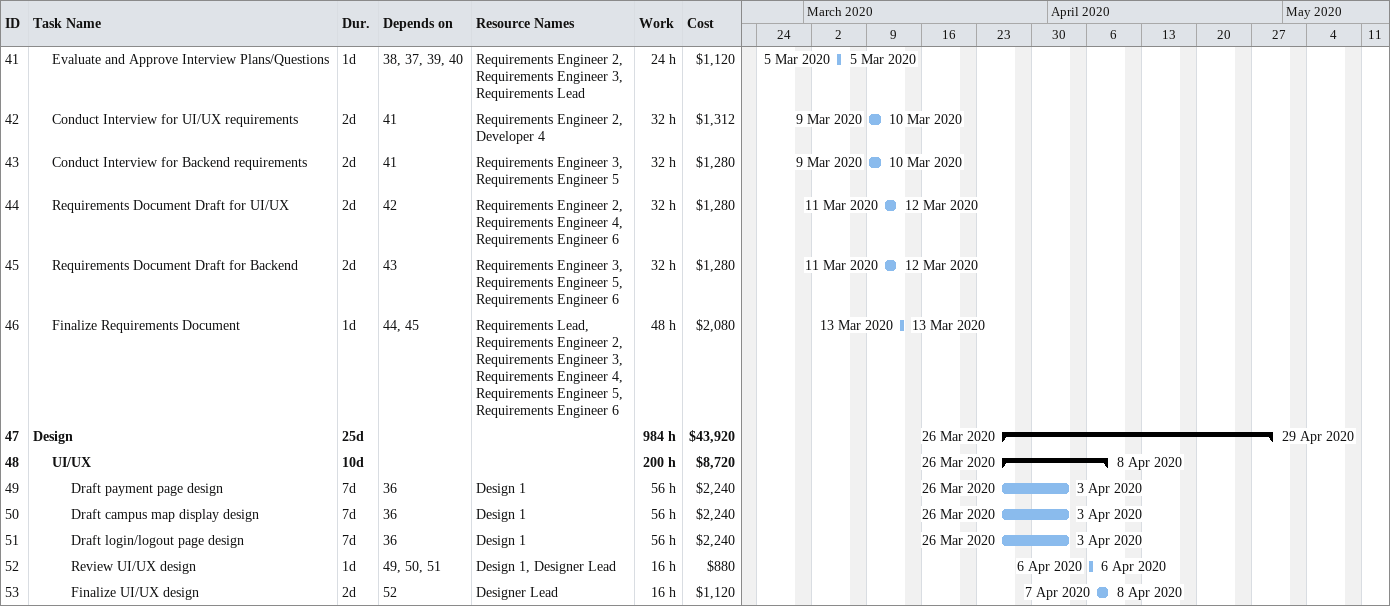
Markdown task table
| ID | Level | Task | Duration | Start | Finish | Predecessors | Resources | Work (h) | Cost ($) |
|---|---|---|---|---|---|---|---|---|---|
| 41 | 2 | Evaluate and Approve Interview Plans/Questions | 1d | 2020-03-05 | 2020-03-05 | 38, 37, 39, 40 | Requirements Engineer 2, Requirements Engineer 3, Requirements Lead | 24 | 1120 |
| 42 | 2 | Conduct Interview for UI/UX requirements | 2d | 2020-03-09 | 2020-03-10 | 41 | Requirements Engineer 2, Developer 4 | 32 | 1312 |
| 43 | 2 | Conduct Interview for Backend requirements | 2d | 2020-03-09 | 2020-03-10 | 41 | Requirements Engineer 3, Requirements Engineer 5 | 32 | 1280 |
| 44 | 2 | Requirements Document Draft for UI/UX | 2d | 2020-03-11 | 2020-03-12 | 42 | Requirements Engineer 2, Requirements Engineer 4, Requirements Engineer 6 | 32 | 1280 |
| 45 | 2 | Requirements Document Draft for Backend | 2d | 2020-03-11 | 2020-03-12 | 43 | Requirements Engineer 3, Requirements Engineer 5, Requirements Engineer 6 | 32 | 1280 |
| 46 | 2 | Finalize Requirements Document | 1d | 2020-03-13 | 2020-03-13 | 44, 45 | Requirements Lead, Requirements Engineer 2, Requirements Engineer 3, Requirements Engineer 4, Requirements Engineer 5, Requirements Engineer 6 | 48 | 2080 |
| 47 | 1 | **Design** | 25d | 2020-03-26 | 2020-04-29 |  |  | 984 | 43920 |
| 48 | 2 | **UI/UX** | 10d | 2020-03-26 | 2020-04-08 |  |  | 200 | 8720 |
| 49 | 3 | Draft payment page design | 7d | 2020-03-26 | 2020-04-03 | 36 | Design 1 | 56 | 2240 |
| 50 | 3 | Draft campus map display design | 7d | 2020-03-26 | 2020-04-03 | 36 | Design 1 | 56 | 2240 |
| 51 | 3 | Draft login/logout page design | 7d | 2020-03-26 | 2020-04-03 | 36 | Design 1 | 56 | 2240 |
| 52 | 3 | Review UI/UX design | 1d | 2020-04-06 | 2020-04-06 | 49, 50, 51 | Design 1, Designer Lead | 16 | 880 |
| 53 | 3 | Finalize UI/UX design | 2d | 2020-04-07 | 2020-04-08 | 52 | Designer Lead | 16 | 1120 |
